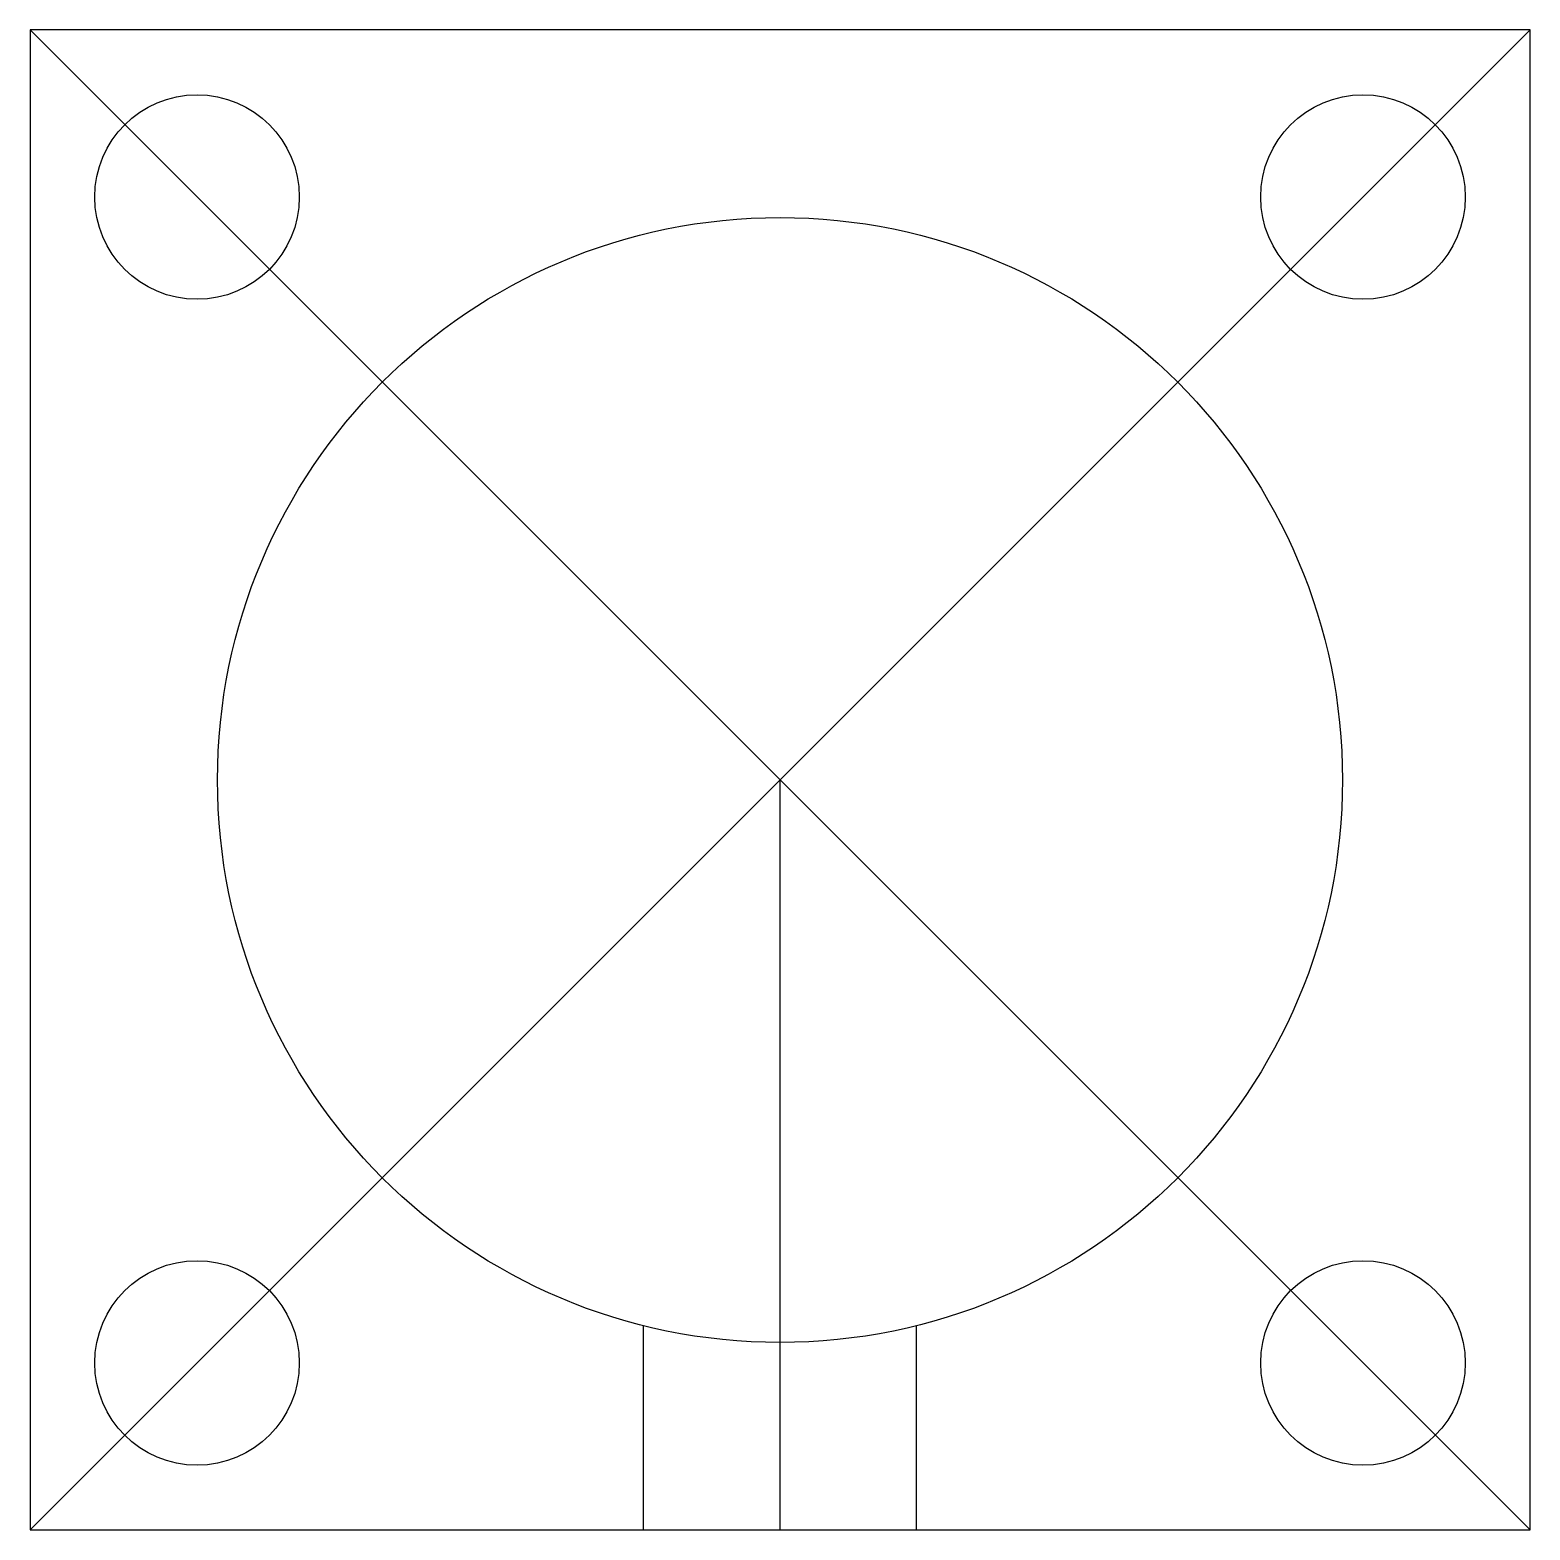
# Model space of a CAD drawing. Header units: millimetres. Extents: x -110 to 110, y -110 to 110.
import ezdxf

# ---------------------------------------------------------------- set-up
doc = ezdxf.new("R2010")
doc.units = ezdxf.units.MM
doc.layers.get('0').update_dxf_attribs({"linetype": 'CONTINUOUS'})

msp = doc.modelspace()

# ---------------------------------------------------------------- linework, layer by layer
for p, q in [((110, 110), (-110, -110)), ((-110, 110), (110, -110)), ((0, -110), (0, 0)), ((-20, -110), (-20, -80.04)), ((20, -110), (20, -80.04))]:
    msp.add_line(p, q)
msp.add_lwpolyline([(110, 110), (-110, 110), (-110, -110), (110, -110)], close=True)
for centre, radius in [((-85.5, 85.5), 15), ((85.5, 85.5), 15), ((0, 0), 82.5), ((-85.5, -85.5), 15), ((85.5, -85.5), 15)]:
    msp.add_circle(centre, radius)

doc.saveas('drawing.dxf')
